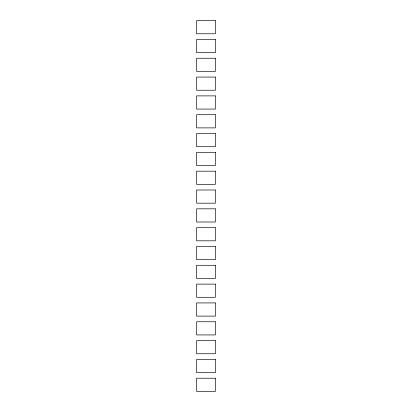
<?xml version="1.0" encoding="UTF-8"?>
<svg xmlns="http://www.w3.org/2000/svg" width="412" height="412" viewBox="0 0 412 412"><rect width="100%" height="100%" fill="white"/><g stroke="black" fill="none" stroke-linecap="round" stroke-linejoin="round"><path stroke-width="0.62" d="M215.409 20.6L196.591 20.6L196.591 33.774L215.409 33.774L215.409 20.6M215.409 39.423L196.591 39.423L196.591 52.597L215.409 52.597L215.409 39.423M215.409 58.246L196.591 58.246L196.591 71.42L215.409 71.42L215.409 58.246M215.409 77.065L196.591 77.065L196.591 90.243L215.409 90.243L215.409 77.065M215.409 95.888L196.591 95.888L196.591 109.067L215.409 109.067L215.409 95.888M215.409 114.711L196.591 114.711L196.591 127.885L215.409 127.885L215.409 114.711M215.409 133.534L196.591 133.534L196.591 146.708L215.409 146.708L215.409 133.534M215.409 152.358L196.591 152.358L196.591 165.531L215.409 165.531L215.409 152.358M215.409 171.181L196.591 171.181L196.591 184.355L215.409 184.355L215.409 171.181M215.409 189.999L196.591 189.999L196.591 203.178L215.409 203.178L215.409 189.999M215.409 208.822L196.591 208.822L196.591 222.001L215.409 222.001L215.409 208.822M215.409 227.645L196.591 227.645L196.591 240.819L215.409 240.819L215.409 227.645M215.409 246.469L196.591 246.469L196.591 259.642L215.409 259.642L215.409 246.469M215.409 265.292L196.591 265.292L196.591 278.466L215.409 278.466L215.409 265.292M215.409 284.115L196.591 284.115L196.591 297.289L215.409 297.289L215.409 284.115M215.409 302.933L196.591 302.933L196.591 316.112L215.409 316.112L215.409 302.933M215.409 321.757L196.591 321.757L196.591 334.935L215.409 334.935L215.409 321.757M215.409 340.58L196.591 340.58L196.591 353.753L215.409 353.753L215.409 340.58M215.409 359.403L196.591 359.403L196.591 372.577L215.409 372.577L215.409 359.403M215.409 378.226L196.591 378.226L196.591 391.4L215.409 391.4L215.409 378.226"/></g></svg>
